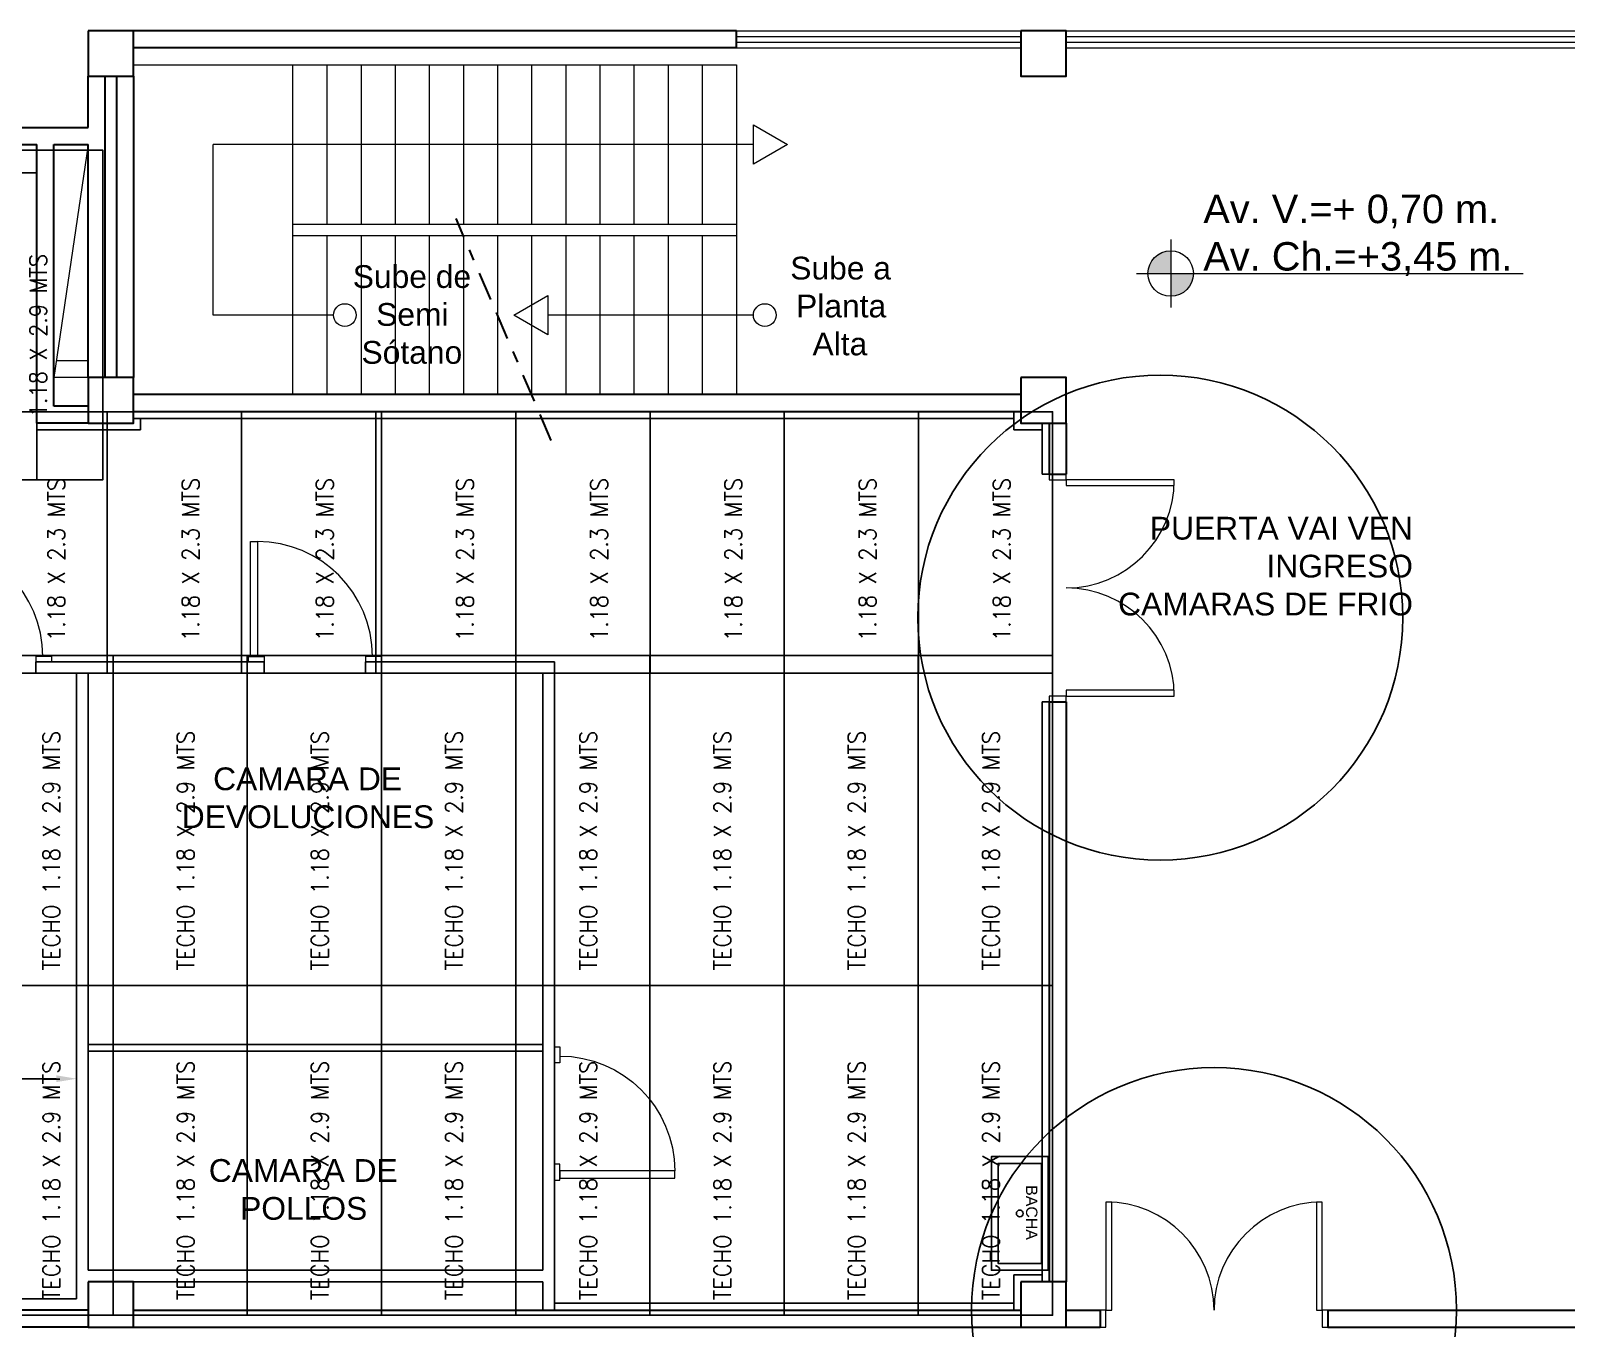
# Model space of a CAD drawing. Header units: millimetres. Extents: x 3075.9 to 3157.7, y 1648.7 to 1706.1.
# Drawn here: x 3126.24 to 3139.74, y 1694.65 to 1706.06 of the extents above; entities that cross this region are included whole.
import ezdxf

# ---------------------------------------------------------------- set-up
doc = ezdxf.new("R2010")
doc.units = ezdxf.units.MM
doc.linetypes.add('MORSE_G2', pattern=[0.875, 0.25, -0.125, 0.25, -0.125, 0, -0.125])
for name, color, linetype in [('02', 2, 'Continuous'), ('CAMARAS DE FRIO', 5, 'Continuous'), ('COSTAN-CAM-NOMENCLATURAS', 7, 'Continuous'), ('TECHO RESFRIADOS', 20, 'Continuous'), ('ZZCOSTAN-CAM-LATERALES', 5, 'Continuous')]:
    doc.layers.add(name, color=color, linetype=linetype)
for name, color, linetype, lineweight in [('Camaras Frias', 5, 'Continuous', 5), ('Carpinteria de aluminio', 4, 'Continuous', 5), ('Carpinteria de madera', 5, 'Continuous', 5), ('Estructura HoAo', 7, 'Continuous', 30), ('Muros de ladrillo', 6, 'Continuous', 30), ('Rampas y gradas', 3, 'Continuous', 0), ('Símbolos', 7, 'Continuous', 0), ('Vista', 7, 'Continuous', 0)]:
    doc.layers.add(name, color=color, linetype=linetype, lineweight=lineweight)
doc.styles.add('ROMANS20', font='romans.shx', dxfattribs={"width": 0.9, "height": 0.75})
doc.styles.get("Standard").update_dxf_attribs({"font": 'arial.ttf'})
doc.dimstyles.get("Standard").update_dxf_attribs({"dimtxt": 0.18, "dimasz": 0.18, "dimexe": 0.18, "dimexo": 0.0625, "dimgap": 0.09, "dimtad": 0, "dimtih": 1, "dimtoh": 1, "dimzin": 0, "dimdsep": 46, "dimtxsty": 'Standard', "dimcen": 0.09, "dimadec": 0, "dimazin": 0, "dimtfac": 1, "dimtofl": 0, "dimtmove": 0, "dimatfit": 3, "dimfxl": 1, "dimtolj": 1, "dimtzin": 0, "dimarcsym": 0})

# ---------------------------------------------------------------- blocks, each defined once
blk = doc.blocks.new('puerta')
at = {"layer": 'Camaras Frias', "extrusion": (1e-16, 0, -1)}
for p, q in [((384.671, -378.187), (384.671, -378.047)), ((384.671, -378.047), (384.719, -378.047)), ((384.719, -378.047), (384.719, -378.187)), ((384.719, -378.187), (384.671, -378.187)), ((384.671, -379.077), (384.671, -379.217)), ((384.719, -379.077), (384.671, -379.077)), ((384.719, -379.217), (384.719, -379.077)), ((384.671, -379.217), (384.719, -379.217)), ((384.719, -379.137), (384.719, -379.2)), ((385.729, -379.137), (384.719, -379.137)), ((384.719, -379.2), (385.729, -379.2)), ((385.729, -379.2), (385.729, -379.137))]:
    blk.add_line(p, q, dxfattribs=at)
blk.add_arc((-384.719, -379.137), 1.01, 90, 180, dxfattribs=at)
blk = doc.blocks.new('BACHA 1000 X 500 MM')
at = {"layer": 'ZZCOSTAN-CAM-LATERALES', "color": 252}
for points in [[(2178.198, 1049.998), (2178.19, 1049.998), (2178.19, 1050.998), (2178.198, 1050.998)], [(2178.198, 1050.998), (2178.196, 1050.998), (2178.196, 1049.998), (2178.198, 1049.998)], [(2178.198, 1050.998), (2178.198, 1049.998), (2178.698, 1049.998), (2178.698, 1050.998)], [(2178.258, 1050.938), (2178.258, 1050.058), (2178.638, 1050.058), (2178.638, 1050.938)]]:
    blk.add_lwpolyline(points, close=True, dxfattribs=at)
blk.add_circle((2178.448, 1050.498), 0.03, dxfattribs=at)
at = {"color": 252, "insert": (2178.293, 1049.235), "char_height": 2.5, "attachment_point": 1, "rotation": 90}
blk.add_mtext_dynamic_manual_height_columns('\\pi1.0144;{\\H0.04x;BACHA}', width=2.5, gutter_width=12.5, heights=[0.246], dxfattribs=at)
blk = doc.blocks.new('*D40')
at = {"layer": 'CAMARAS DE FRIO', "color": 0, "lineweight": -2, "transparency": 16777216}
for p, q in [((3118.388, 1697.011), (3118.388, 1696.668)), ((3126.643, 1697.011), (3126.643, 1696.668)), ((3118.568, 1696.848), (3122.191, 1696.848)), ((3126.463, 1696.848), (3122.84, 1696.848))]:
    blk.add_line(p, q, dxfattribs=at)
at = {"layer": 'CAMARAS DE FRIO', "color": 0, "transparency": 16777216}
for points in [[(3118.568, 1696.878), (3118.568, 1696.818), (3118.388, 1696.848)], [(3126.463, 1696.878), (3126.463, 1696.818), (3126.643, 1696.848)]]:
    blk.add_solid(points, dxfattribs=at)
at = {"layer": 'Defpoints', "color": 0, "transparency": 16777216}
for p in [(3118.388, 1697.073), (3126.643, 1697.073), (3126.643, 1696.848)]:
    blk.add_point(p, dxfattribs=at)
at = {"layer": 'CAMARAS DE FRIO', "color": 0, "transparency": 16777216, "insert": (3122.516, 1696.848), "char_height": 0.18, "attachment_point": 5}
blk.add_mtext('\\A1;8.25', dxfattribs=at)
blk = doc.blocks.new('TECHO')
at = {"layer": 'TECHO RESFRIADOS'}
blk.add_lwpolyline([(3095.38, 1701.63), (3096.56, 1701.63), (3096.56, 1704.53), (3095.38, 1704.53)], close=True, dxfattribs=at)
at = {"insert": (3095.943, 1701.762), "char_height": 0.15, "attachment_point": 1, "rotation": 90, "style": 'ROMANS20'}
blk.add_mtext_dynamic_manual_height_columns('TECHO 1.18 X 2.9 MTS', width=2.5186, gutter_width=3.75, heights=[0], dxfattribs=at)
blk = doc.blocks.new('TECHO 2.75')
at = {"layer": 'TECHO RESFRIADOS'}
blk.add_lwpolyline([(3123.738, 1712.599), (3123.738, 1709.699), (3124.918, 1709.699), (3124.918, 1712.599)], close=True, dxfattribs=at)
at = {"layer": 'TECHO RESFRIADOS', "insert": (3124.275, 1710.251), "char_height": 0.15, "attachment_point": 1, "rotation": 90, "style": 'ROMANS20'}
blk.add_mtext_dynamic_manual_height_columns('1.18 X 2.9 MTS', width=2.56391, gutter_width=3.75, heights=[0], dxfattribs=at)

msp = doc.modelspace()

# ---------------------------------------------------------------- hatches: boundary and pattern name
at = {"layer": 'Muros de ladrillo', "lineweight": 0, "true_color": 0xd4d4d4}
h = msp.add_hatch(dxfattribs=at)
h.set_pattern_fill('ANGLE', color=254, angle=-90)
h.set_pattern_definition([(270, (-74.371, 5223.599), (6.985, -1e-15), [5.08, -1.905]), (360, (-74.371, 5223.599), (2e-15, 6.985), [5.08, -1.905])])
h.paths.add_polyline_path([(3126.743, 1703.013), (3126.743, 1705.013), (3126.736, 1705.013), (3126.443, 1703.013)])
at = {"layer": 'Símbolos'}
h = msp.add_hatch(color=7, dxfattribs=at)
h.dxf.hatch_style = 1
h.paths.add_polyline_path([(3136.262, 1704.128, 0.414214), (3136.062, 1703.928), (3136.262, 1703.928)])
h.paths.add_polyline_path([(3136.262, 1703.728, 0.414214), (3136.462, 1703.928), (3136.262, 1703.928)])

# ---------------------------------------------------------------- linework, layer by layer
at = {"lineweight": 0}
msp.add_line((3126.743, 1705.063), (3126.443, 1703.013), dxfattribs=at)
at = {"layer": 'CAMARAS DE FRIO'}
for p, q in [((3118.943, 1704.813), (3126.293, 1704.813)), ((3126.293, 1704.813), (3126.293, 1702.113)), ((3127.143, 1702.613), (3127.143, 1702.713)), ((3127.143, 1702.713), (3134.943, 1702.713)), ((3134.883, 1702.653), (3127.143, 1702.653)), ((3127.143, 1702.653), (3127.203, 1702.653)), ((3127.203, 1702.653), (3127.203, 1702.613)), ((3134.883, 1702.553), (3134.883, 1702.713)), ((3134.883, 1702.713), (3134.883, 1702.653)), ((3134.943, 1702.713), (3134.943, 1702.613)), ((3126.293, 1702.613), (3127.143, 1702.613)), ((3127.203, 1702.553), (3126.293, 1702.553)), ((3127.203, 1702.613), (3127.203, 1702.553)), ((3134.943, 1702.553), (3134.883, 1702.553)), ((3134.943, 1702.613), (3135.193, 1702.613)), ((3135.133, 1702.553), (3134.943, 1702.553)), ((3135.133, 1702.163), (3135.133, 1702.613)), ((3135.133, 1702.613), (3135.133, 1702.553)), ((3135.193, 1702.613), (3135.193, 1702.163)), ((3124.893, 1702.113), (3126.293, 1702.113)), ((3135.193, 1702.163), (3135.133, 1702.163)), ((3128.293, 1700.513), (3126.285, 1700.513)), ((3126.285, 1700.513), (3126.285, 1700.413)), ((3128.293, 1700.514), (3128.293, 1700.413)), ((3130.843, 1700.514), (3129.183, 1700.513)), ((3129.183, 1700.513), (3129.183, 1700.413)), ((3130.843, 1694.813), (3130.843, 1700.514)), ((3126.643, 1700.413), (3126.285, 1700.413)), ((3126.643, 1694.913), (3126.643, 1700.413)), ((3128.293, 1700.413), (3126.743, 1700.413)), ((3126.743, 1695.163), (3126.743, 1700.413)), ((3130.743, 1700.414), (3129.183, 1700.413)), ((3130.743, 1695.163), (3130.743, 1700.414)), ((3135.193, 1700.163), (3135.133, 1700.163)), ((3135.133, 1700.163), (3135.133, 1695.063)), ((3126.743, 1697.15), (3130.743, 1697.15)), ((3130.743, 1697.09), (3126.743, 1697.09)), ((3126.743, 1695.163), (3130.743, 1695.163)), ((3126.743, 1695.063), (3130.743, 1695.063)), ((3130.743, 1694.813), (3130.743, 1695.063)), ((3134.943, 1695.123), (3134.883, 1695.123)), ((3134.883, 1695.123), (3134.883, 1694.813)), ((3135.133, 1695.123), (3134.943, 1695.123)), ((3135.133, 1695.063), (3135.133, 1695.123)), ((3118.943, 1694.813), (3126.743, 1694.813)), ((3119.043, 1694.913), (3126.643, 1694.913)), ((3134.883, 1694.873), (3130.843, 1694.873)), ((3130.843, 1694.873), (3130.843, 1694.813)), ((3130.843, 1694.813), (3134.883, 1694.813)), ((3134.883, 1694.813), (3134.883, 1694.873))]:
    msp.add_line(p, q, dxfattribs=at)
at = {"layer": 'Carpinteria de aluminio'}
for p, q in [((3132.443, 1706.013), (3134.943, 1706.013)), ((3135.343, 1706.013), (3140.118, 1706.013)), ((3132.443, 1705.963), (3134.943, 1705.963)), ((3135.343, 1705.963), (3140.118, 1705.963))]:
    msp.add_line(p, q, dxfattribs=at)
at = {"layer": 'Carpinteria de madera'}
msp.add_line((3126.743, 1694.813), (3126.743, 1695.063), dxfattribs=at)
for points in [[(3135.193, 1702.163), (3135.193, 1702.113), (3135.343, 1702.113), (3135.343, 1702.163)], [(3135.343, 1702.113), (3135.343, 1702.063), (3136.293, 1702.063), (3136.293, 1702.113)], [(3135.193, 1700.213), (3135.193, 1700.163), (3135.343, 1700.163), (3135.343, 1700.213)], [(3135.343, 1700.263), (3135.343, 1700.213), (3136.293, 1700.213), (3136.293, 1700.263)], [(3135.693, 1694.813), (3135.743, 1694.813), (3135.743, 1695.763), (3135.693, 1695.763)], [(3137.543, 1694.813), (3137.593, 1694.813), (3137.593, 1695.763), (3137.543, 1695.763)], [(3135.643, 1694.663), (3135.693, 1694.663), (3135.693, 1694.813), (3135.643, 1694.813)], [(3137.593, 1694.663), (3137.643, 1694.663), (3137.643, 1694.813), (3137.593, 1694.813)]]:
    msp.add_lwpolyline(points, close=True, dxfattribs=at)
for centre, start, end in [((3135.343, 1702.113), 270, 0), ((3135.343, 1700.213), 0, 90), ((3135.693, 1694.813), 0, 90), ((3137.593, 1694.813), 90, 180)]:
    msp.add_arc(centre, 0.95, start, end, dxfattribs=at)
at = {"layer": 'COSTAN-CAM-NOMENCLATURAS', "color": 1}
for centre in [(3136.17, 1700.902), (3136.643, 1694.813)]:
    msp.add_circle(centre, 2.132, dxfattribs=at)
at = {"layer": 'Estructura HoAo', "lineweight": 15}
for q in [(3126.743, 1705.063), (3126.443, 1703.013)]:
    msp.add_line((3126.743, 1703.013), q, dxfattribs=at)
at = {"layer": 'Estructura HoAo'}
for points in [[(3126.743, 1706.063), (3126.743, 1705.663), (3127.143, 1705.663), (3127.143, 1706.063)], [(3134.943, 1706.063), (3134.943, 1705.663), (3135.343, 1705.663), (3135.343, 1706.063)], [(3126.743, 1703.013), (3126.743, 1702.613), (3127.143, 1702.613), (3127.143, 1703.013)], [(3134.943, 1703.013), (3134.943, 1702.613), (3135.343, 1702.613), (3135.343, 1703.013)], [(3126.743, 1695.063), (3126.743, 1694.663), (3127.143, 1694.663), (3127.143, 1695.063)], [(3134.943, 1695.063), (3134.943, 1694.663), (3135.343, 1694.663), (3135.343, 1695.063)]]:
    msp.add_lwpolyline(points, close=True, dxfattribs=at)
at = {"layer": 'Muros de ladrillo'}
for p, q in [((3132.443, 1706.063), (3127.143, 1706.063)), ((3132.443, 1705.913), (3132.443, 1706.063)), ((3132.443, 1705.913), (3127.143, 1705.913)), ((3126.743, 1705.213), (3126.743, 1705.663)), ((3126.893, 1703.013), (3126.893, 1705.663)), ((3126.993, 1705.663), (3126.993, 1703.013)), ((3127.143, 1705.663), (3127.143, 1703.013)), ((3118.943, 1705.213), (3126.743, 1705.213)), ((3118.943, 1705.063), (3126.293, 1705.063)), ((3126.293, 1702.613), (3126.293, 1705.063)), ((3126.443, 1705.063), (3126.743, 1705.063)), ((3126.443, 1702.763), (3126.443, 1705.063)), ((3126.743, 1703.013), (3126.743, 1705.063)), ((3126.743, 1702.763), (3126.443, 1702.763)), ((3134.943, 1702.863), (3127.143, 1702.863)), ((3134.943, 1702.713), (3127.143, 1702.713)), ((3126.743, 1702.613), (3126.293, 1702.613)), ((3135.193, 1702.613), (3135.193, 1702.163)), ((3135.343, 1702.613), (3135.343, 1702.163)), ((3135.193, 1702.163), (3135.343, 1702.163)), ((3135.193, 1700.163), (3135.193, 1695.063)), ((3135.193, 1700.163), (3135.343, 1700.163)), ((3135.343, 1700.163), (3135.343, 1695.063)), ((3126.743, 1694.813), (3118.943, 1694.813)), ((3127.143, 1694.813), (3134.943, 1694.813)), ((3135.343, 1694.813), (3135.643, 1694.813)), ((3135.643, 1694.813), (3135.643, 1694.663)), ((3137.643, 1694.813), (3140.118, 1694.813)), ((3137.643, 1694.813), (3137.643, 1694.663)), ((3126.743, 1694.663), (3118.943, 1694.663)), ((3127.143, 1694.663), (3134.943, 1694.663)), ((3135.343, 1694.663), (3135.643, 1694.663)), ((3137.643, 1694.663), (3143.143, 1694.663))]:
    msp.add_line(p, q, dxfattribs=at)
at = {"layer": 'Muros de ladrillo', "lineweight": 0}
for p, q in [((3132.443, 1706.063), (3134.943, 1706.063)), ((3135.343, 1706.063), (3140.118, 1706.063)), ((3132.443, 1705.913), (3134.943, 1705.913)), ((3135.343, 1705.913), (3140.118, 1705.913))]:
    msp.add_line(p, q, dxfattribs=at)
at = {"layer": 'Rampas y gradas'}
for p, q in [((3127.143, 1705.763), (3132.443, 1705.763)), ((3128.543, 1702.863), (3128.543, 1705.763)), ((3128.843, 1705.763), (3128.843, 1704.363)), ((3129.143, 1705.763), (3129.143, 1704.363)), ((3129.443, 1705.763), (3129.443, 1704.363)), ((3129.743, 1705.763), (3129.743, 1704.363)), ((3130.043, 1705.763), (3130.043, 1704.363)), ((3130.343, 1705.763), (3130.343, 1704.363)), ((3130.643, 1705.763), (3130.643, 1704.363)), ((3130.943, 1705.763), (3130.943, 1704.363)), ((3131.243, 1705.763), (3131.243, 1704.363)), ((3131.543, 1705.763), (3131.543, 1704.363)), ((3131.843, 1705.763), (3131.843, 1704.363)), ((3132.143, 1705.763), (3132.143, 1704.363)), ((3132.443, 1705.763), (3132.443, 1704.363)), ((3128.543, 1704.363), (3132.443, 1704.363)), ((3128.543, 1704.263), (3129.743, 1704.263)), ((3128.843, 1704.263), (3128.843, 1702.863)), ((3129.143, 1704.263), (3129.143, 1702.863)), ((3129.443, 1704.263), (3129.443, 1702.863)), ((3129.743, 1704.263), (3132.443, 1704.263)), ((3129.743, 1704.263), (3129.743, 1702.863)), ((3130.043, 1704.263), (3130.043, 1703.563)), ((3130.343, 1704.263), (3130.343, 1702.863)), ((3130.643, 1704.263), (3130.643, 1702.863)), ((3130.943, 1704.263), (3130.943, 1702.863)), ((3131.243, 1704.263), (3131.243, 1702.863)), ((3131.543, 1704.263), (3131.543, 1702.863)), ((3131.843, 1704.263), (3131.843, 1702.863)), ((3132.143, 1704.263), (3132.143, 1702.863)), ((3132.443, 1704.363), (3132.443, 1703.963)), ((3132.443, 1704.263), (3132.443, 1702.863)), ((3130.043, 1703.563), (3130.043, 1702.863))]:
    msp.add_line(p, q, dxfattribs=at)
at = {"layer": 'Símbolos'}
for p, q in [((3127.843, 1703.563), (3127.843, 1705.063)), ((3132.593, 1705.063), (3127.843, 1705.063)), ((3136.262, 1704.228), (3136.262, 1703.628)), ((3135.962, 1703.928), (3139.362, 1703.928)), ((3128.901, 1703.563), (3127.843, 1703.563)), ((3132.593, 1703.563), (3130.786, 1703.563))]:
    msp.add_line(p, q, dxfattribs=at)
at = {"layer": 'Símbolos', "linetype": 'MORSE_G2', "lineweight": 30}
msp.add_line((3130.816, 1702.46), (3129.979, 1704.412), dxfattribs=at)
at = {"layer": 'Símbolos'}
for points in [[(3132.893, 1705.063), (3132.593, 1704.89), (3132.593, 1705.236)], [(3130.486, 1703.563), (3130.786, 1703.736), (3130.786, 1703.39)]]:
    msp.add_lwpolyline(points, close=True, dxfattribs=at)
for centre, radius in [((3136.262, 1703.928), 0.2), ((3129.001, 1703.563), 0.1), ((3132.693, 1703.563), 0.1)]:
    msp.add_circle(centre, radius, dxfattribs=at)
at = {"layer": 'TECHO RESFRIADOS'}
for points in [[(3125.732, 1702.713), (3125.732, 1700.413), (3126.912, 1700.413), (3126.912, 1702.713)], [(3126.912, 1702.713), (3126.912, 1700.413), (3128.092, 1700.413), (3128.092, 1702.713)], [(3128.092, 1702.713), (3128.092, 1700.413), (3129.272, 1700.413), (3129.272, 1702.713)], [(3129.324, 1702.713), (3129.324, 1700.413), (3130.504, 1700.413), (3130.504, 1702.713)], [(3130.504, 1702.713), (3130.504, 1700.413), (3131.684, 1700.413), (3131.684, 1702.713)], [(3131.684, 1702.713), (3131.684, 1700.413), (3132.864, 1700.413), (3132.864, 1702.713)], [(3132.864, 1702.713), (3132.864, 1700.413), (3134.044, 1700.413), (3134.044, 1702.713)], [(3134.044, 1702.713), (3134.044, 1700.413), (3135.224, 1700.413), (3135.224, 1702.713)]]:
    msp.add_lwpolyline(points, close=True, dxfattribs=at)

# ---------------------------------------------------------------- block references
at = {"layer": 'CAMARAS DE FRIO', "xscale": -1, "rotation": 270}
for p in [(3504.472, 1315.842), (3507.37, 1315.842)]:
    msp.add_blockref('puerta', p, dxfattribs=at)
at = {"layer": 'CAMARAS DE FRIO'}
msp.add_blockref('puerta', (2746.172, 2075.174), dxfattribs=at)
at = {"layer": 'TECHO RESFRIADOS'}
for name, p in [('TECHO 2.75', (1.955, -7.586)), ('TECHO', (30.403, -3.962)), ('TECHO', (31.583, -3.962)), ('TECHO', (32.763, -3.962)), ('TECHO', (33.943, -3.962)), ('TECHO', (35.123, -3.962)), ('TECHO', (36.303, -3.962)), ('TECHO', (37.483, -3.962)), ('TECHO', (38.663, -3.962)), ('TECHO', (30.403, -6.862)), ('TECHO', (31.583, -6.862)), ('TECHO', (32.763, -6.862)), ('TECHO', (33.943, -6.862)), ('TECHO', (35.123, -6.862)), ('TECHO', (36.303, -6.862)), ('TECHO', (37.483, -6.862)), ('TECHO', (38.663, -6.862))]:
    msp.add_blockref(name, p, dxfattribs=at)
at = {"layer": 'ZZCOSTAN-CAM-LATERALES', "color": 6, "rotation": 180}
msp.add_blockref('BACHA 1000 X 500 MM', (5313.383, 2746.161), dxfattribs=at)

# ---------------------------------------------------------------- texts
at = {"layer": '02', "insert": (3138.392, 1700.919), "char_height": 0.2, "width": 6.19407, "attachment_point": 9}
msp.add_mtext('PUERTA VAI VEN \\PINGRESO \\PCAMARAS DE FRIO  ', dxfattribs=at)
at = {"layer": 'Símbolos'}
for s, width, insert, char_height, attachment_point in [('Av. V.=+ 0,70 m.\\PAv. Ch.=+3,45 m.', 3.12896, (3136.549, 1704.621), 0.25, 1), ('\\pi0.15133;Sube de \\P\\pi0.35719;Semi\\P\\pi0.22841;Sótano', 1.31944, (3128.919, 1703.132), 0.2, 7), ('\\pi0.22916;Sube a \\P\\pi0.28032;Planta \\P\\pi0.42493;Alta', 1.31944, (3132.688, 1703.206), 0.2, 7)]:
    msp.add_mtext_dynamic_manual_height_columns(s, width=width, gutter_width=12.5, heights=[0], dxfattribs=dict(at, insert=insert, char_height=char_height, attachment_point=attachment_point))
at = {"layer": 'TECHO RESFRIADOS', "char_height": 0.15, "attachment_point": 1, "rotation": 90, "style": 'ROMANS20'}
for insert in [(3126.39, 1700.696), (3127.57, 1700.696), (3128.75, 1700.696), (3129.982, 1700.696), (3131.162, 1700.696), (3132.342, 1700.696), (3133.522, 1700.696), (3134.702, 1700.696)]:
    msp.add_mtext_dynamic_manual_height_columns('1.18 X 2.3 MTS', width=2.56391, gutter_width=3.75, heights=[0], dxfattribs=dict(at, insert=insert))
at = {"layer": 'Vista', "color": 7, "linetype": 'Continuous', "lineweight": 0, "char_height": 0.2, "attachment_point": 1}
for s, insert in [('\\pi0.16392;CAMARA DE \\P\\pi-0.112;DEVOLUCIONES ', (3127.679, 1699.585)), ('\\pi0.16392;CAMARA DE \\P\\pi0.43902;POLLOS', (3127.641, 1696.141))]:
    msp.add_mtext_dynamic_manual_height_columns(s, width=1.96003, gutter_width=12.5, heights=[0], dxfattribs=dict(at, insert=insert))

# ---------------------------------------------------------------- dimensions: what is measured, and where the dimension line sits
at = {"layer": 'CAMARAS DE FRIO', "color": 3}
dim = msp.add_linear_dim(base=(3126.643, 1696.8476), p1=(3118.3881, 1697.0732), p2=(3126.643, 1697.0732), dimstyle='Standard', dxfattribs=at)
dim.commit()
dim.dimension.update_dxf_attribs({"geometry": '*D40', "text_midpoint": (3122.5155, 1696.8476)})

doc.saveas('drawing.dxf')
